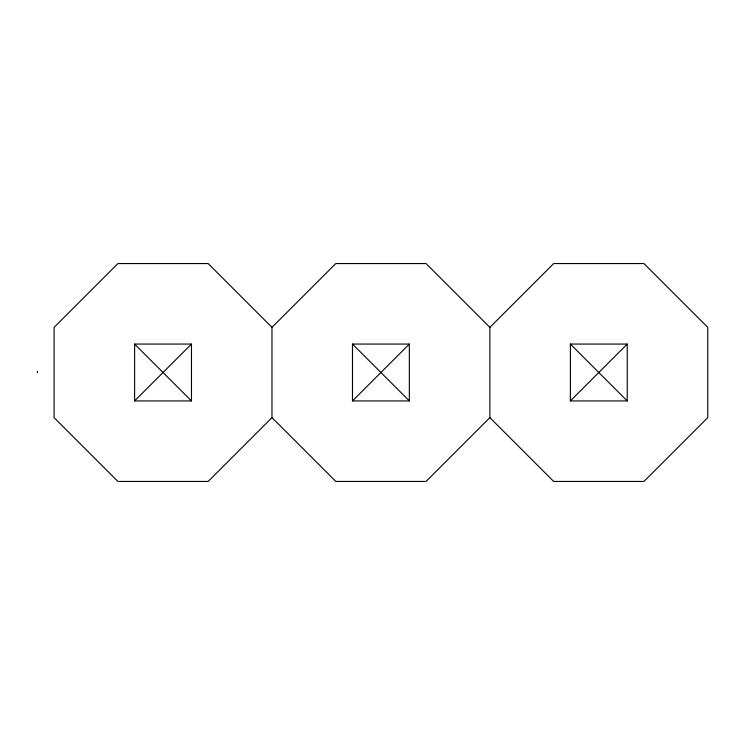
<?xml version="1.0" encoding="UTF-8"?>
<svg xmlns="http://www.w3.org/2000/svg" width="745" height="745" viewBox="0 0 745 745"><rect width="100%" height="100%" fill="white"/><g stroke="black" fill="none" stroke-linecap="round" stroke-linejoin="round"><path stroke-width="1.12" d="M134.603 400.931L191.465 344.069L191.465 400.931L134.603 400.931L134.603 344.069L191.465 344.069M352.487 400.931L409.35 344.069L409.35 400.931L352.487 400.931L352.487 344.069L409.35 344.069M570.372 400.931L627.234 344.069L627.234 400.931L570.372 400.931L570.372 344.069L627.234 344.069M271.972 327.372L335.79 263.553L426.047 263.553L489.865 327.372L489.865 417.628L426.047 481.447L335.79 481.447L271.972 417.628L271.972 327.372L208.153 263.553L117.906 263.553L54.087 327.372L54.087 417.628L117.906 481.447L208.153 481.447L271.972 417.628M489.865 327.372L553.684 263.553L643.931 263.553L707.75 327.372L707.75 417.628L643.931 481.447L553.684 481.447L489.865 417.628M570.372 344.069L627.234 400.931M352.487 344.069L409.35 400.931M134.603 344.069L191.465 400.931M37.492 371.913L37.287 372.407L37.492 371.913"/></g></svg>
